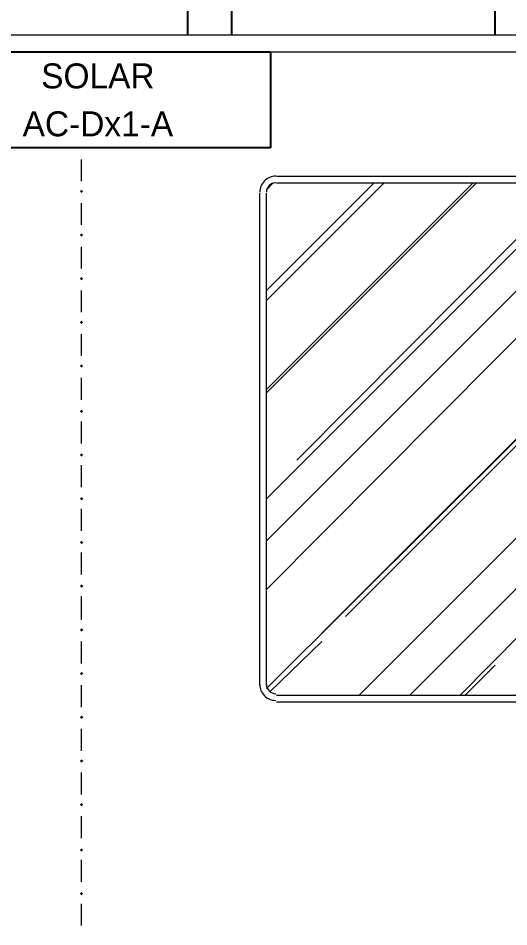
# Model space of a CAD drawing. Header units: millimetres. Extents: x 2497.4 to 2515.8, y 479.1 to 489.2.
# Drawn here: x 2499.734 to 2500.013, y 482.017 to 482.535 of the extents above; entities that cross this region are included whole.
import ezdxf
from ezdxf.enums import TextEntityAlignment as Align

# ---------------------------------------------------------------- set-up
doc = ezdxf.new("R2010")
doc.units = ezdxf.units.MM
doc.styles.add('cordia new', font='Cordia New.ttf', dxfattribs={"height": 0.25})

# ---------------------------------------------------------------- blocks, each defined once
blk = doc.blocks.new('G$CF654F5B4')
blk.add_wipeout([(0, 1.4), (0.89918, 1.4), (0.89918, 0), (0, 0)])
at = {"transparency": 33554559}
for points in [[(0.09959, 1.31094), (0.09863, 1.30999), (0.09767, 1.31094), (0.09863, 1.3119)], [(0.09959, 1.28605), (0.09863, 1.28509), (0.09767, 1.28605), (0.09863, 1.287)], [(0.09959, 1.26115), (0.09863, 1.26019), (0.09767, 1.26115), (0.09863, 1.26211)], [(0.09959, 1.23625), (0.09863, 1.23529), (0.09767, 1.23625), (0.09863, 1.23721)], [(0.09959, 1.21135), (0.09863, 1.2104), (0.09767, 1.21135), (0.09863, 1.21231)], [(0.09959, 1.1855), (0.09863, 1.18454), (0.09767, 1.1855), (0.09863, 1.18646)], [(0.09959, 1.1606), (0.09863, 1.15964), (0.09767, 1.1606), (0.09863, 1.16156)], [(0.09959, 1.1357), (0.09863, 1.13475), (0.09767, 1.1357), (0.09863, 1.13666)], [(0.09959, 1.11081), (0.09863, 1.10985), (0.09767, 1.11081), (0.09863, 1.11176)], [(0.09959, 1.08591), (0.09863, 1.08495), (0.09767, 1.08591), (0.09863, 1.08687)], [(0.09959, 1.06101), (0.09863, 1.06005), (0.09767, 1.06101), (0.09863, 1.06197)], [(0.09959, 1.03612), (0.09863, 1.03516), (0.09767, 1.03612), (0.09863, 1.03707)], [(0.09959, 1.01122), (0.09863, 1.01026), (0.09767, 1.01122), (0.09863, 1.01218)], [(0.09959, 0.98632), (0.09863, 0.98536), (0.09767, 0.98632), (0.09863, 0.98728)], [(0.09959, 0.96142), (0.09863, 0.96047), (0.09767, 0.96142), (0.09863, 0.96238)], [(0.09959, 0.93557), (0.09863, 0.93461), (0.09767, 0.93557), (0.09863, 0.93652)], [(0.09959, 0.91067), (0.09863, 0.90971), (0.09767, 0.91067), (0.09863, 0.91163)]]:
    blk.add_hatch(color=7, dxfattribs=at).paths.add_polyline_path(points, flags=16)
at = {"color": 0}
for p, q in [((0.00958, 1.39042), (0.20632, 1.39042)), ((0.20632, 1.39042), (0.20632, 1.3631)), ((0.20632, 1.3631), (0.20632, 1.33577)), ((0.20632, 1.33577), (0.00958, 1.33577))]:
    blk.add_line(p, q, dxfattribs=at)
at = {"color": 1, "lineweight": 9}
blk.add_lwpolyline([(0.89918, 0), (0.89918, 1.4), (0, 1.4), (0, 0)], dxfattribs=at)
at = {"lineweight": 9}
blk.add_lwpolyline([(0.00958, 1.39042), (0.8896, 1.39042), (0.8896, 0.01053), (0.00958, 0.01053)], close=True, dxfattribs=at)
for points in [[(0.09863, 1.31669), (0.09863, 1.32914)], [(0.20397, 1.19603), (0.32367, 1.31573)], [(0.20397, 1.11176), (0.40793, 1.31573)], [(0.20397, 1.0275), (0.49316, 1.31573)], [(0.20397, 1.2487), (0.271, 1.31573)], [(0.20397, 1.1357), (0.38399, 1.31573)], [(0.20397, 1.3119), (0.2078, 1.31573)], [(0.20397, 1.25445), (0.26525, 1.31573)], [(0.20397, 1.19795), (0.32175, 1.31573)], [(0.20971, 1.31956), (0.69042, 1.31956)], [(0.20971, 1.31573), (0.69042, 1.31573)], [(0.2212, 1.15773), (0.37825, 1.31573)], [(0.24897, 1.06867), (0.49603, 1.31573)], [(0.25663, 1.02367), (0.5487, 1.31573)], [(0.28536, 1.02367), (0.57743, 1.31573)], [(0.20014, 1.02941), (0.20014, 1.30999)], [(0.20397, 1.02941), (0.20397, 1.30999)], [(0.09863, 1.29179), (0.09863, 1.30424)], [(0.09863, 1.26689), (0.09863, 1.27934)], [(0.09863, 1.242), (0.09863, 1.25445)], [(0.20397, 1.08399), (0.36772, 1.2487)], [(0.09863, 1.2171), (0.09863, 1.22955)], [(0.23557, 1.0591), (0.40506, 1.22859)], [(0.09863, 1.1922), (0.09863, 1.20465)], [(0.09863, 1.16731), (0.09863, 1.17975)], [(0.09863, 1.14241), (0.09863, 1.15486)], [(0.09863, 1.11751), (0.09863, 1.12996)], [(0.31409, 1.02367), (0.40219, 1.11272)], [(0.09863, 1.09261), (0.09863, 1.10506)], [(0.09863, 1.06676), (0.09863, 1.08016)], [(0.09863, 1.04186), (0.09863, 1.05431)], [(0.20588, 1.02558), (0.23557, 1.05431)], [(0.31696, 1.02367), (0.3342, 1.0409)], [(0.09863, 1.01696), (0.09863, 1.02941)], [(0.69042, 1.02367), (0.20971, 1.02367)], [(0.69042, 1.01984), (0.20971, 1.01984)], [(0.09863, 0.99207), (0.09863, 1.00451)], [(0.09863, 0.96717), (0.09863, 0.97962)], [(0.09863, 0.94227), (0.09863, 0.95472)], [(0.09863, 0.91737), (0.09863, 0.92982)], [(0.09863, 0.89248), (0.09863, 0.90492)]]:
    blk.add_lwpolyline(points, dxfattribs=at)
for points in [[(0.20923, 1.31956, 0.414214), (0.20014, 1.31047)], [(0.20923, 1.31573, 0.414214), (0.20397, 1.31047)], [(0.20014, 1.02989, 0.414214), (0.20923, 1.02079)], [(0.20397, 1.02989, 0.414214), (0.20923, 1.02462)]]:
    blk.add_lwpolyline(points, format="xyb", dxfattribs=at)
at = {"color": 0, "lineweight": 60, "style": 'cordia new'}
for s, p in [('SOLAR', (0.10795, 1.37676)), ('AC-Dx1-A', (0.10795, 1.34944))]:
    blk.add_text(s, height=0.014246, dxfattribs=at).set_placement(p, align=Align.MIDDLE)

msp = doc.modelspace()

# ---------------------------------------------------------------- wipeouts: each hides what was drawn before it
at = {"color": 3}
msp.add_wipeout([(2499.5835, 482.52557), (2499.5835, 482.47557), (2506.65849, 482.47557), (2506.65849, 482.52557)], dxfattribs=at)

# ---------------------------------------------------------------- next in the draw order: linework, layer by layer
at = {"color": 8}
for p, q in [((2499.83056, 482.2659), (2499.83056, 482.93907)), ((2499.85556, 482.2659), (2499.85556, 482.93907)), ((2500.00556, 482.2659), (2500.00556, 482.93907))]:
    msp.add_line(p, q, dxfattribs=at)

# ---------------------------------------------------------------- next in the draw order: block references
msp.add_blockref('G$CF654F5B4', (2499.67141, 481.12557))

doc.saveas('drawing.dxf')
